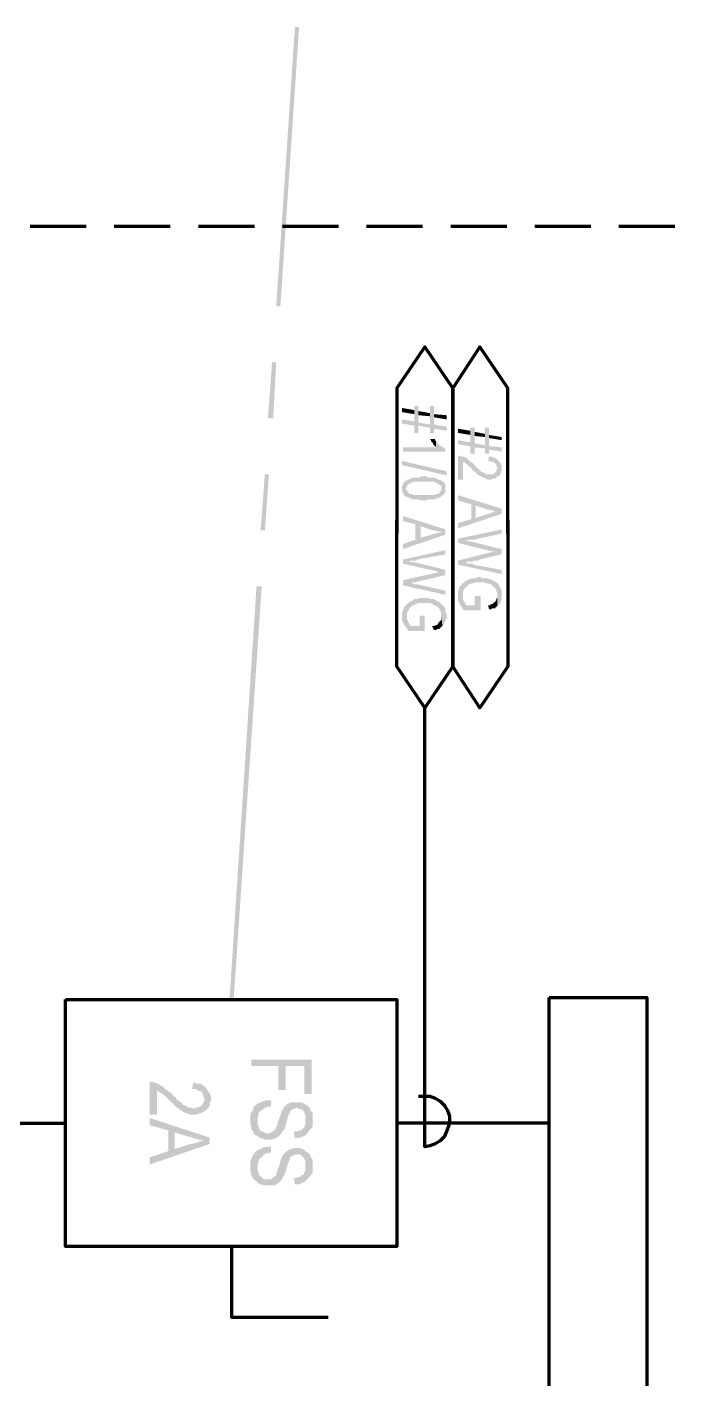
# Model space of a CAD drawing. Header units: inches. Extents: x -186 to 186, y -282 to 282.
# Drawn here: x 119.26 to 142.37, y -50.72 to -2.48 of the extents above; entities that cross this region are included whole.
import ezdxf

# ---------------------------------------------------------------- set-up
doc = ezdxf.new("R2010")
doc.units = ezdxf.units.IN
doc.header["$MEASUREMENT"] = 0
doc.layers.add('H', color=7, linetype='CONTINUOUS', lineweight=100)
doc.layers.add('P', color=250, linetype='CONTINUOUS', lineweight=100)

msp = doc.modelspace()

# ---------------------------------------------------------------- hatches: boundary and pattern name
at = {"layer": 'H', "linetype": 'Continuous'}
for points in [[(128.148, -12.444), (128.296, -12.444), (128.815, -2.481)], [(128.296, -12.444), (128.815, -2.481), (128.963, -2.481)], [(127.852, -16.444), (128.037, -16.444), (128, -14.444)], [(128.037, -16.444), (128, -14.444), (128.148, -14.444)], [(134.222, -16.889), (134.222, -16.741), (133.778, -16.667), (133.778, -16), (133.63, -16), (133.63, -16.667), (133.222, -16.593), (133.222, -16), (133.074, -16), (133.074, -16.556), (132.63, -16.481), (132.63, -16.63), (133.074, -16.704), (133.074, -16.963), (133.222, -16.963), (133.222, -16.704), (133.63, -16.778), (133.63, -16.963), (133.778, -16.963), (133.778, -16.815)], [(133.074, -16.148), (132.63, -16.074), (132.63, -16.222), (133.074, -16.296), (133.074, -16.556)], [(133.63, -16.259), (133.222, -16.185), (133.222, -16.333), (133.63, -16.37), (133.63, -16.667)], [(134.222, -16.481), (134.222, -16.333), (133.778, -16.296), (133.778, -16.407)], [(136.185, -17.63), (136.185, -17.481), (135.741, -17.444), (135.741, -16.778), (135.593, -16.778), (135.593, -17.407), (135.222, -17.333), (135.222, -16.778), (135.074, -16.778), (135.074, -17.296), (134.63, -17.222), (134.63, -17.37), (135.074, -17.444), (135.074, -17.704), (135.222, -17.704), (135.222, -17.481), (135.593, -17.519), (135.593, -17.704), (135.741, -17.704), (135.741, -17.556)], [(135.074, -16.889), (134.63, -16.815), (134.63, -16.963), (135.074, -17.037), (135.074, -17.296)], [(134.185, -17.63), (134.185, -17.519), (134.148, -17.519), (134.111, -17.481), (134.074, -17.481), (134.037, -17.444), (133.889, -17.333), (133.889, -17.296), (133.852, -17.259), (133.852, -17.481), (132.667, -17.481), (132.667, -17.63)], [(133.852, -17.259), (133.815, -17.222), (133.815, -17.185), (133.63, -17.185), (133.667, -17.222), (133.667, -17.259), (133.704, -17.296), (133.741, -17.333), (133.741, -17.37), (133.778, -17.407), (133.852, -17.481)], [(135.593, -17), (135.222, -16.926), (135.222, -17.074), (135.593, -17.111), (135.593, -17.407)], [(136.185, -17.222), (136.185, -17.111), (135.741, -17.037), (135.741, -17.148)], [(136.037, -18.519), (136.037, -18.222), (136, -18.296), (136, -18.333), (136, -18.37), (135.963, -18.37), (135.926, -18.407), (135.889, -18.444), (135.852, -18.444), (135.704, -18.444), (135.667, -18.444), (135.63, -18.444), (135.593, -18.407), (135.556, -18.37), (135.519, -18.37), (135.481, -18.37), (135.444, -18.333), (135.444, -18.296), (135.407, -18.296), (135.333, -18.222), (135.296, -18.185), (135.185, -18.074), (135.148, -18.037), (135.111, -18), (135.074, -18), (135.037, -17.963), (135, -17.926), (134.963, -17.889), (134.926, -17.852), (134.889, -17.852), (134.852, -17.815), (134.815, -17.815), (134.778, -17.815), (134.704, -17.778), (134.63, -17.778), (134.63, -18.63), (134.815, -18.63), (134.815, -18), (134.852, -18), (134.889, -18.037), (134.926, -18.074), (134.963, -18.074), (134.963, -18.111), (135, -18.148), (135.037, -18.148), (135.074, -18.185), (135.111, -18.222), (135.148, -18.296), (135.185, -18.333), (135.222, -18.333), (135.259, -18.37), (135.296, -18.407), (135.333, -18.444), (135.37, -18.481), (135.407, -18.481), (135.444, -18.519), (135.481, -18.519), (135.519, -18.556), (135.556, -18.556), (135.593, -18.593), (135.63, -18.593), (135.667, -18.63), (135.815, -18.63), (135.852, -18.593), (135.889, -18.593), (135.963, -18.593), (136, -18.556)], [(136.185, -18.222), (136.185, -18.185), (136.185, -18.148), (136.185, -18.111), (136.148, -18.074), (136.148, -18.037), (136.111, -18), (136.111, -17.963), (136.074, -17.963), (136.037, -17.926), (136.037, -17.889), (136, -17.889), (135.963, -17.852), (135.926, -17.852), (135.889, -17.852), (135.852, -17.815), (135.778, -17.815), (135.741, -17.815), (135.704, -17.963), (135.778, -17.963), (135.815, -18), (135.852, -18), (135.889, -18), (135.926, -18.037), (135.963, -18.037), (135.963, -18.074), (136, -18.111), (136, -18.148), (136.037, -18.185), (136.037, -18.222), (136.037, -18.519), (136.111, -18.481), (136.148, -18.444), (136.148, -18.407), (136.148, -18.37), (136.185, -18.333), (136.185, -18.259)], [(132.63, -17.963), (134.222, -18.333), (134.222, -18.481), (132.63, -18.111)], [(127.593, -20.444), (127.741, -20.444), (127.741, -18.444)], [(127.741, -20.444), (127.741, -18.444), (127.889, -18.444)], [(134.037, -19.222), (134.037, -18.963), (134.037, -19), (134, -19.037), (134, -19.074), (133.963, -19.111), (133.926, -19.148), (133.889, -19.148), (133.852, -19.148), (133.815, -19.185), (133.778, -19.185), (133.704, -19.185), (133.63, -19.185), (133.593, -19.185), (133.222, -19.185), (133.185, -19.185), (133.111, -19.185), (133.074, -19.185), (133.037, -19.185), (133, -19.148), (132.963, -19.148), (132.926, -19.148), (132.889, -19.148), (132.852, -19.074), (132.815, -19.037), (132.778, -19), (132.778, -18.963), (132.778, -18.667), (132.741, -18.704), (132.704, -18.741), (132.667, -18.778), (132.667, -18.815), (132.63, -18.852), (132.63, -18.889), (132.63, -19), (132.63, -19.037), (132.667, -19.074), (132.667, -19.111), (132.704, -19.148), (132.704, -19.185), (132.741, -19.222), (132.778, -19.222), (132.815, -19.259), (132.852, -19.259), (132.889, -19.296), (132.926, -19.296), (132.963, -19.296), (133, -19.333), (133.037, -19.333), (133.074, -19.333), (133.111, -19.333), (133.148, -19.333), (133.222, -19.333), (133.259, -19.37), (133.519, -19.37), (133.593, -19.333), (133.667, -19.333), (133.704, -19.333), (133.778, -19.333), (133.815, -19.333), (133.852, -19.296), (133.889, -19.296), (133.926, -19.296), (133.963, -19.296), (133.963, -19.259), (134, -19.259)], [(134.185, -18.963), (134.185, -18.926), (134.185, -18.889), (134.185, -18.852), (134.185, -18.815), (134.148, -18.778), (134.148, -18.741), (134.111, -18.704), (134.074, -18.704), (134.037, -18.667), (134, -18.63), (133.963, -18.63), (133.926, -18.63), (133.889, -18.593), (133.852, -18.593), (133.815, -18.556), (133.778, -18.556), (133.741, -18.556), (133.704, -18.556), (133.667, -18.556), (133.556, -18.556), (133.519, -18.519), (133.296, -18.519), (133.259, -18.556), (133.148, -18.556), (133.111, -18.556), (133.074, -18.556), (133.037, -18.556), (133, -18.556), (132.963, -18.593), (132.926, -18.593), (132.889, -18.63), (132.852, -18.63), (132.815, -18.63), (132.815, -18.667), (132.778, -18.667), (132.778, -18.963), (132.778, -18.926), (132.815, -18.889), (132.815, -18.852), (132.852, -18.815), (132.889, -18.778), (132.926, -18.778), (132.963, -18.741), (133, -18.741), (133.037, -18.741), (133.037, -18.704), (133.111, -18.704), (133.185, -18.704), (133.222, -18.704), (133.593, -18.704), (133.63, -18.704), (133.704, -18.704), (133.778, -18.704), (133.815, -18.741), (133.852, -18.741), (133.889, -18.778), (133.926, -18.778), (133.963, -18.815), (134.037, -18.852), (134.037, -18.889), (134.037, -19.222), (134.074, -19.185), (134.111, -19.185), (134.148, -19.148), (134.148, -19.111), (134.185, -19.074), (134.185, -19.037), (134.185, -19)], [(136.185, -19.852), (136.185, -19.667), (134.63, -19.185), (134.63, -19.37), (135.111, -19.519), (135.111, -20.037), (135.259, -19.556), (135.704, -19.704), (135.778, -19.704), (135.815, -19.704), (135.852, -19.741), (135.889, -19.741), (135.926, -19.741), (135.963, -19.778), (136, -19.778)], [(136.185, -19.852), (136, -19.778), (135.963, -19.778), (135.926, -19.778), (135.852, -19.815), (135.815, -19.815), (135.741, -19.852), (135.704, -19.852), (135.259, -20), (135.259, -19.556), (135.111, -20.037), (134.63, -20.185), (134.63, -20.37)], [(134.185, -20.593), (134.185, -20.407), (132.667, -19.926), (132.667, -20.111), (133.111, -20.222), (133.111, -20.778), (133.296, -20.296), (133.741, -20.444), (133.778, -20.444), (133.815, -20.444), (133.852, -20.481), (133.889, -20.481), (133.963, -20.481), (134, -20.481), (134.037, -20.519)], [(134.185, -20.593), (134.037, -20.519), (134, -20.519), (133.963, -20.519), (133.926, -20.519), (133.889, -20.519), (133.852, -20.556), (133.815, -20.556), (133.778, -20.556), (133.704, -20.593), (133.296, -20.704), (133.296, -20.296), (133.111, -20.778), (132.667, -20.926), (132.667, -21.111)], [(136.185, -20.556), (136.185, -20.407), (134.63, -20.741), (134.852, -20.815), (134.926, -20.815), (134.963, -20.815), (135, -20.778), (135.037, -20.778), (135.074, -20.778), (135.148, -20.778), (135.185, -20.778)], [(136.185, -21.296), (136.185, -21.111), (135.148, -20.852), (134.852, -20.815), (134.63, -20.741), (134.63, -20.889), (135.815, -21.185), (135.852, -21.185), (135.889, -21.185), (135.963, -21.185), (136, -21.185)], [(134.185, -21.296), (134.185, -21.148), (132.667, -21.481), (132.852, -21.556), (132.889, -21.556), (132.926, -21.519), (132.963, -21.519), (133, -21.519), (133.037, -21.519), (133.111, -21.519), (133.148, -21.519), (133.185, -21.481)], [(136.185, -21.296), (136, -21.185), (135.815, -21.222), (134.63, -21.519), (134.852, -21.593), (134.926, -21.593), (134.963, -21.556), (135, -21.556), (135.037, -21.556), (135.111, -21.556), (135.148, -21.556), (135.185, -21.519), (135.222, -21.519), (135.259, -21.519), (135.296, -21.519), (135.37, -21.519), (135.407, -21.481)], [(134.185, -22.037), (134.185, -21.852), (133.148, -21.593), (132.852, -21.556), (132.667, -21.481), (132.667, -21.63), (133.815, -21.889), (133.852, -21.889), (133.889, -21.926), (133.926, -21.926), (133.963, -21.926), (134, -21.926)], [(136.185, -22), (136.185, -21.852), (135.185, -21.667), (135.148, -21.63), (135.111, -21.63), (135.037, -21.63), (135, -21.63), (134.963, -21.63), (134.926, -21.593), (134.889, -21.593), (134.852, -21.593), (134.63, -21.519), (134.63, -21.667)], [(134.185, -22.037), (134, -21.926), (133.815, -21.963), (132.667, -22.222), (132.852, -22.333), (132.963, -22.333), (133, -22.296), (133.037, -22.296), (133.074, -22.296), (133.111, -22.296), (133.148, -22.296), (133.185, -22.259), (133.222, -22.259), (133.296, -22.259), (133.333, -22.222), (133.37, -22.222), (133.407, -22.222)], [(136.185, -22.778), (136.185, -22.667), (136.185, -22.63), (136.185, -22.593), (136.185, -22.556), (136.148, -22.519), (136.148, -22.481), (136.111, -22.444), (136.111, -22.407), (136, -22.296), (135.926, -22.259), (135.889, -22.222), (135.852, -22.222), (135.815, -22.185), (135.778, -22.185), (135.741, -22.185), (135.704, -22.148), (135.667, -22.148), (135.63, -22.148), (135.593, -22.148), (135.481, -22.148), (135.444, -22.111), (135.333, -22.111), (135.296, -22.148), (135.222, -22.148), (135.148, -22.148), (135.111, -22.148), (135.074, -22.185), (135.037, -22.185), (135, -22.185), (134.963, -22.222), (134.926, -22.222), (134.852, -22.296), (134.815, -22.333), (134.778, -22.333), (134.778, -22.37), (134.741, -22.407), (134.704, -22.444), (134.667, -22.481), (134.667, -22.556), (134.63, -22.593), (134.63, -22.63), (134.63, -22.667), (134.63, -22.815), (134.63, -22.852), (134.63, -22.926), (134.63, -22.963), (134.667, -23), (134.667, -23.037), (134.704, -23.074), (134.704, -23.111), (134.741, -23.148), (134.778, -23.185), (134.778, -23.222), (134.815, -22.778), (134.815, -22.667), (134.815, -22.63), (134.815, -22.593), (134.852, -22.556), (134.852, -22.519), (134.889, -22.481), (134.963, -22.444), (134.963, -22.407), (135, -22.37), (135.037, -22.37), (135.074, -22.37), (135.111, -22.333), (135.148, -22.333), (135.185, -22.333), (135.222, -22.296), (135.259, -22.296), (135.296, -22.296), (135.481, -22.296), (135.519, -22.296), (135.593, -22.296), (135.63, -22.333), (135.667, -22.333), (135.704, -22.333), (135.778, -22.37), (135.815, -22.37), (135.852, -22.407), (135.889, -22.444), (135.926, -22.481), (135.963, -22.519), (136, -22.556), (136, -22.593), (136, -22.63), (136.037, -22.667), (136.037, -22.741), (136.037, -23.148), (136.074, -23.111), (136.111, -23.074), (136.148, -23.037), (136.148, -23), (136.148, -22.963), (136.185, -22.926), (136.185, -22.889), (136.185, -22.852), (136.185, -22.815)], [(126.481, -37.185), (126.63, -37.185), (127.444, -22.444)], [(126.63, -37.185), (127.444, -22.444), (127.63, -22.444)], [(134.185, -22.741), (134.185, -22.593), (133.185, -22.37), (133.148, -22.37), (133.111, -22.37), (133.074, -22.37), (133.037, -22.333), (133, -22.333), (132.963, -22.333), (132.889, -22.333), (132.852, -22.333), (132.667, -22.222), (132.667, -22.407)], [(134.222, -23.481), (134.222, -23.407), (134.185, -23.37), (134.185, -23.333), (134.185, -23.296), (134.185, -23.222), (134.148, -23.185), (134.148, -23.148), (134.111, -23.148), (134.111, -23.111), (134.074, -23.111), (134.037, -23.074), (134, -23.037), (133.963, -23), (133.889, -22.963), (133.852, -22.963), (133.852, -22.926), (133.815, -22.926), (133.778, -22.889), (133.704, -22.889), (133.667, -22.889), (133.63, -22.889), (133.593, -22.852), (133.519, -22.852), (133.481, -22.852), (133.37, -22.852), (133.296, -22.852), (133.222, -22.852), (133.185, -22.889), (133.148, -22.889), (133.111, -22.889), (133.074, -22.889), (133.037, -22.926), (133, -22.963), (132.963, -22.963), (132.889, -23), (132.852, -23.037), (132.741, -23.148), (132.704, -23.185), (132.704, -23.222), (132.667, -23.259), (132.667, -23.296), (132.667, -23.333), (132.63, -23.37), (132.63, -23.407), (132.63, -23.556), (132.63, -23.593), (132.63, -23.667), (132.667, -23.704), (132.667, -23.741), (132.704, -23.778), (132.704, -23.815), (132.741, -23.852), (132.778, -23.889), (132.778, -23.926), (132.815, -23.963), (132.815, -23.481), (132.815, -23.407), (132.815, -23.37), (132.852, -23.333), (132.852, -23.296), (132.889, -23.259), (132.889, -23.222), (132.963, -23.148), (133, -23.148), (133, -23.111), (133.037, -23.111), (133.074, -23.111), (133.111, -23.074), (133.148, -23.074), (133.185, -23.037), (133.222, -23.037), (133.296, -23.037), (133.333, -23.037), (133.481, -23.037), (133.519, -23.037), (133.63, -23.037), (133.667, -23.037), (133.704, -23.074), (133.741, -23.074), (133.778, -23.111), (133.815, -23.111), (133.852, -23.148), (133.889, -23.148), (133.926, -23.185), (133.963, -23.222), (133.963, -23.259), (134, -23.296), (134, -23.333), (134.037, -23.37), (134.037, -23.407), (134.037, -23.481), (134.074, -23.852), (134.111, -23.852), (134.111, -23.815), (134.148, -23.778), (134.148, -23.741), (134.185, -23.704), (134.185, -23.667), (134.185, -23.63), (134.222, -23.593), (134.222, -23.519)], [(135.444, -23.296), (135.444, -22.778), (135.222, -22.778), (135.222, -23.111), (134.963, -23.111), (134.926, -23.111), (134.889, -23.074), (134.889, -23.037), (134.852, -23), (134.852, -22.963), (134.815, -22.926), (134.815, -22.889), (134.815, -22.852), (134.815, -22.778), (134.778, -23.222), (134.815, -23.259), (134.852, -23.296)], [(136.037, -23.148), (136.037, -22.741), (136.037, -22.852), (136, -22.889), (136, -22.926), (135.963, -22.963), (135.963, -23), (135.926, -23), (135.889, -23.037), (135.852, -23.074), (135.815, -23.074), (135.778, -23.111), (135.741, -23.111), (135.704, -23.111), (135.741, -23.259), (135.778, -23.259), (135.815, -23.259), (135.852, -23.222), (135.889, -23.222), (135.963, -23.222), (135.963, -23.185), (136, -23.185), (136, -23.148)], [(133.444, -24.037), (133.444, -23.481), (133.259, -23.481), (133.259, -23.852), (132.963, -23.852), (132.926, -23.815), (132.889, -23.778), (132.889, -23.741), (132.852, -23.704), (132.852, -23.667), (132.815, -23.63), (132.815, -23.556), (132.815, -23.481), (132.815, -23.963), (132.852, -24), (132.852, -24.037)], [(134.074, -23.852), (134.037, -23.481), (134.037, -23.556), (134.037, -23.63), (134, -23.667), (133.963, -23.704), (133.889, -23.815), (133.852, -23.815), (133.778, -23.852), (133.704, -23.852), (133.778, -24), (133.852, -24), (133.889, -23.963), (133.926, -23.963), (133.963, -23.963), (134, -23.926), (134.037, -23.889)], [(129.407, -40.556), (129.407, -39.333), (127.259, -39.333), (127.259, -39.556), (128.222, -39.556), (128.222, -40.407), (128.481, -40.407), (128.481, -39.556), (129.148, -39.556), (129.148, -40.556)], [(125.63, -41.148), (125.593, -40.741), (125.593, -40.778), (125.556, -40.815), (125.556, -40.852), (125.519, -40.926), (125.481, -40.963), (125.444, -41), (125.333, -41.037), (125.296, -41.037), (125.222, -41.074), (125.185, -41.074), (125.148, -41.037), (125.074, -41.037), (125, -41.037), (124.963, -41), (124.889, -40.963), (124.852, -40.963), (124.815, -40.926), (124.778, -40.889), (124.741, -40.852), (124.704, -40.815), (124.63, -40.778), (124.593, -40.741), (124.556, -40.667), (124.481, -40.63), (124.444, -40.556), (124.407, -40.519), (124.333, -40.481), (124.296, -40.444), (124.222, -40.407), (124.185, -40.37), (124.111, -40.296), (124.037, -40.259), (124, -40.222), (123.963, -40.222), (123.963, -40.185), (123.889, -40.185), (123.852, -40.148), (123.778, -40.148), (123.741, -40.111), (123.63, -40.111), (123.63, -41.296), (123.889, -41.296), (123.889, -40.407), (123.926, -40.444), (123.963, -40.481), (124.037, -40.519), (124.111, -40.556), (124.148, -40.593), (124.407, -40.852), (124.444, -40.889), (124.519, -40.963), (124.556, -41), (124.593, -41.037), (124.667, -41.074), (124.704, -41.111), (124.741, -41.148), (124.778, -41.148), (124.815, -41.185), (124.889, -41.222), (124.963, -41.259), (125.037, -41.259), (125.074, -41.296), (125.296, -41.296), (125.333, -41.259), (125.407, -41.259), (125.481, -41.222), (125.556, -41.185)], [(125.815, -40.741), (125.815, -40.63), (125.778, -40.556), (125.778, -40.519), (125.741, -40.481), (125.704, -40.444), (125.667, -40.37), (125.63, -40.333), (125.63, -40.296), (125.593, -40.296), (125.444, -40.185), (125.37, -40.185), (125.296, -40.185), (125.222, -40.148), (125.185, -40.148), (125.148, -40.37), (125.185, -40.37), (125.259, -40.37), (125.333, -40.407), (125.37, -40.444), (125.444, -40.444), (125.481, -40.481), (125.519, -40.519), (125.519, -40.556), (125.556, -40.63), (125.556, -40.667), (125.593, -40.741), (125.63, -41.148), (125.667, -41.111), (125.704, -41.074), (125.741, -41.037), (125.778, -40.963), (125.778, -40.852), (125.815, -40.815)], [(129.444, -41.481), (129.444, -41.37), (129.444, -41.296), (129.444, -41.222), (129.407, -41.185), (129.37, -41.148), (129.37, -41.111), (129.333, -41.037), (129.296, -41), (129.259, -40.963), (129.185, -40.926), (129.148, -40.889), (129.111, -40.889), (129.037, -40.852), (129, -40.852), (128.778, -40.852), (128.704, -40.852), (128.667, -40.852), (128.593, -40.889), (128.519, -40.926), (128.481, -40.963), (128.444, -41), (128.407, -41.037), (128.407, -41.074), (128.37, -41.111), (128.333, -41.148), (128.333, -41.222), (128.296, -41.296), (128.296, -41.333), (128.259, -41.407), (128.259, -41.444), (128.222, -41.519), (128.185, -41.593), (128.185, -41.667), (128.148, -41.704), (128.148, -41.741), (128.148, -41.778), (128.111, -41.815), (128.037, -41.889), (128, -41.889), (127.963, -41.926), (127.889, -41.963), (127.778, -41.963), (127.704, -41.926), (127.667, -41.889), (127.63, -41.889), (127.556, -41.852), (127.556, -41.815), (127.519, -41.741), (127.519, -41.704), (127.481, -41.63), (127.481, -41.556), (127.481, -41.519), (127.444, -40.926), (127.37, -41), (127.333, -41.037), (127.333, -41.111), (127.296, -41.148), (127.259, -41.185), (127.259, -41.222), (127.222, -41.296), (127.222, -41.37), (127.222, -41.444), (127.222, -41.556), (127.222, -41.63), (127.259, -41.741), (127.259, -41.815), (127.296, -41.852), (127.333, -41.889), (127.333, -41.926), (127.37, -42), (127.444, -42.037), (127.481, -42.037), (127.519, -42.111), (127.556, -42.111), (127.63, -42.148), (127.704, -42.148), (127.741, -42.185), (127.963, -42.185), (128.037, -42.148), (128.111, -42.148), (128.148, -42.111), (128.185, -42.111), (128.222, -42.074), (128.259, -42.037), (128.333, -41.963), (128.37, -41.889), (128.407, -41.852), (128.444, -41.815), (128.444, -41.741), (128.481, -41.704), (128.481, -41.63), (128.519, -41.556), (128.519, -41.481), (128.556, -41.444), (128.556, -41.37), (128.593, -41.296), (128.63, -41.259), (128.63, -41.185), (128.667, -41.148), (128.704, -41.111), (128.778, -41.074), (128.815, -41.074), (128.889, -41.037), (128.926, -41.074), (128.963, -41.074), (129.037, -41.111), (129.074, -41.111), (129.111, -41.148), (129.148, -41.185), (129.148, -41.222), (129.185, -41.296), (129.185, -41.333), (129.185, -41.481), (129.222, -42), (129.259, -41.963), (129.296, -41.889), (129.333, -41.852), (129.37, -41.815), (129.407, -41.778), (129.444, -41.704), (129.444, -41.667), (129.444, -41.593), (129.444, -41.519)], [(127.963, -41), (127.963, -40.778), (127.889, -40.778), (127.815, -40.778), (127.778, -40.778), (127.667, -40.815), (127.593, -40.852), (127.481, -40.889), (127.444, -40.926), (127.481, -41.519), (127.481, -41.407), (127.519, -41.296), (127.519, -41.259), (127.519, -41.222), (127.556, -41.185), (127.704, -41.074), (127.741, -41.037), (127.778, -41.037), (127.852, -41), (127.889, -41)], [(125.778, -42.333), (125.778, -42.111), (123.63, -41.407), (123.63, -41.667), (124.296, -41.852), (124.296, -42.593), (124.519, -41.926), (125.148, -42.111), (125.222, -42.148), (125.259, -42.148), (125.333, -42.148), (125.37, -42.185), (125.444, -42.185), (125.519, -42.185), (125.556, -42.222)], [(129.222, -42), (129.185, -41.481), (129.185, -41.556), (129.185, -41.63), (129.148, -41.741), (129.111, -41.778), (129.074, -41.815), (129.037, -41.852), (128.963, -41.852), (128.926, -41.889), (128.852, -41.889), (128.778, -41.889), (128.815, -42.148), (128.852, -42.111), (128.926, -42.111), (129, -42.111), (129.037, -42.074), (129.111, -42.074), (129.148, -42.037), (129.185, -42.037)], [(125.778, -42.333), (125.556, -42.222), (125.519, -42.222), (125.481, -42.222), (125.444, -42.259), (125.37, -42.259), (125.333, -42.296), (125.259, -42.296), (125.185, -42.333), (125.111, -42.333), (124.519, -42.519), (124.519, -41.926), (124.296, -42.593), (123.63, -42.815), (123.63, -43.074)], [(127.963, -42.63), (127.963, -42.407), (127.889, -42.444), (127.815, -42.444), (127.778, -42.444), (127.704, -42.444), (127.667, -42.481), (127.481, -42.556), (127.444, -42.593), (127.481, -43.148), (127.481, -43.074), (127.519, -42.963), (127.519, -42.889), (127.556, -42.852), (127.63, -42.815), (127.667, -42.778), (127.704, -42.704), (127.741, -42.704), (127.778, -42.667), (127.852, -42.667), (127.889, -42.667)], [(129.444, -43.111), (129.444, -43), (129.444, -42.963), (129.444, -42.889), (129.407, -42.852), (129.37, -42.778), (129.37, -42.741), (129.333, -42.704), (129.296, -42.667), (129.259, -42.63), (129.185, -42.593), (129.148, -42.556), (129.111, -42.519), (129.037, -42.519), (129, -42.481), (128.778, -42.481), (128.704, -42.519), (128.667, -42.519), (128.593, -42.556), (128.519, -42.593), (128.481, -42.63), (128.444, -42.667), (128.407, -42.704), (128.37, -42.778), (128.333, -42.815), (128.333, -42.852), (128.296, -42.926), (128.296, -43), (128.259, -43.074), (128.259, -43.111), (128.222, -43.185), (128.185, -43.259), (128.185, -43.333), (128.148, -43.37), (128.148, -43.407), (128.148, -43.444), (128.111, -43.481), (128.037, -43.519), (128, -43.556), (127.963, -43.593), (127.889, -43.593), (127.778, -43.593), (127.704, -43.593), (127.667, -43.556), (127.63, -43.519), (127.556, -43.481), (127.556, -43.444), (127.519, -43.407), (127.519, -43.37), (127.481, -43.296), (127.481, -43.222), (127.481, -43.148), (127.444, -42.593), (127.407, -42.63), (127.333, -42.704), (127.333, -42.741), (127.296, -42.778), (127.259, -42.852), (127.259, -42.889), (127.222, -42.963), (127.222, -43), (127.222, -43.074), (127.222, -43.222), (127.222, -43.296), (127.259, -43.407), (127.259, -43.444), (127.296, -43.519), (127.333, -43.556), (127.333, -43.593), (127.37, -43.63), (127.444, -43.667), (127.481, -43.704), (127.519, -43.741), (127.556, -43.778), (127.63, -43.778), (127.704, -43.815), (127.741, -43.815), (127.963, -43.815), (128.037, -43.815), (128.111, -43.815), (128.148, -43.778), (128.185, -43.741), (128.222, -43.741), (128.259, -43.704), (128.296, -43.667), (128.333, -43.63), (128.37, -43.556), (128.407, -43.519), (128.407, -43.481), (128.444, -43.444), (128.444, -43.407), (128.481, -43.333), (128.481, -43.296), (128.519, -43.222), (128.519, -43.148), (128.556, -43.111), (128.556, -43.037), (128.593, -42.963), (128.63, -42.889), (128.63, -42.852), (128.667, -42.815), (128.667, -42.778), (128.704, -42.778), (128.778, -42.741), (128.815, -42.704), (128.889, -42.704), (128.926, -42.704), (128.963, -42.704), (129.037, -42.741), (129.074, -42.778), (129.111, -42.815), (129.148, -42.852), (129.148, -42.889), (129.185, -42.926), (129.185, -43), (129.185, -43.111), (129.222, -43.63), (129.259, -43.593), (129.333, -43.519), (129.37, -43.481), (129.407, -43.407), (129.444, -43.37), (129.444, -43.296), (129.444, -43.222), (129.444, -43.185)], [(129.222, -43.63), (129.185, -43.111), (129.185, -43.222), (129.185, -43.296), (129.148, -43.37), (129.111, -43.444), (129.074, -43.444), (129.037, -43.481), (128.963, -43.519), (128.926, -43.519), (128.852, -43.556), (128.778, -43.556), (128.815, -43.778), (128.852, -43.778), (128.926, -43.778), (129, -43.778), (129.037, -43.741), (129.111, -43.704), (129.148, -43.704), (129.185, -43.667)]]:
    msp.add_hatch(color=0, dxfattribs=at).paths.add_polyline_path(points)

# ---------------------------------------------------------------- linework, layer by layer
at = {"layer": 'P', "color": 0, "linetype": 'Continuous'}
for points in [[(121.37, -9.593), (119.37, -9.593)], [(124.37, -9.593), (122.37, -9.593)], [(127.37, -9.593), (125.37, -9.593)], [(130.37, -9.593), (128.37, -9.593)], [(133.37, -9.593), (131.37, -9.593)], [(136.37, -9.593), (134.37, -9.593)], [(139.37, -9.593), (137.37, -9.593)], [(142.37, -9.593), (140.37, -9.593)], [(134.444, -20.556), (134.444, -15.37), (133.444, -13.889), (132.444, -15.37), (132.444, -20.556)], [(136.407, -20.556), (136.407, -15.37), (135.407, -13.889), (134.444, -15.37), (134.444, -20.556)], [(134.444, -20.074), (134.444, -25.296), (133.444, -26.778), (132.444, -25.296), (132.444, -20.074)], [(136.407, -20.074), (136.407, -25.296), (135.407, -26.778), (134.444, -25.296), (134.444, -20.074)], [(133.444, -39.963), (133.444, -26.778)], [(137.889, -37.111), (141.37, -37.111), (141.37, -73.296), (137.889, -73.296), (137.889, -37.111)], [(120.63, -37.185), (132.444, -37.185), (132.444, -46), (120.63, -46), (120.63, -37.185)], [(133.222, -40.63), (133.444, -40.63), (133.63, -40.63), (133.815, -40.704), (134, -40.815), (134.148, -40.963), (134.259, -41.148), (134.333, -41.333), (134.333, -41.519), (134.296, -41.704), (134.222, -41.889), (134.148, -42.074), (134, -42.222), (133.815, -42.333), (133.63, -42.407), (133.444, -42.444), (133.444, -39.963)], [(110.667, -41.593), (120.63, -41.593)], [(137.889, -41.593), (132.444, -41.593)], [(126.556, -46), (126.556, -48.519), (130, -48.519)]]:
    msp.add_lwpolyline(points, dxfattribs=at)

doc.saveas('drawing.dxf')
